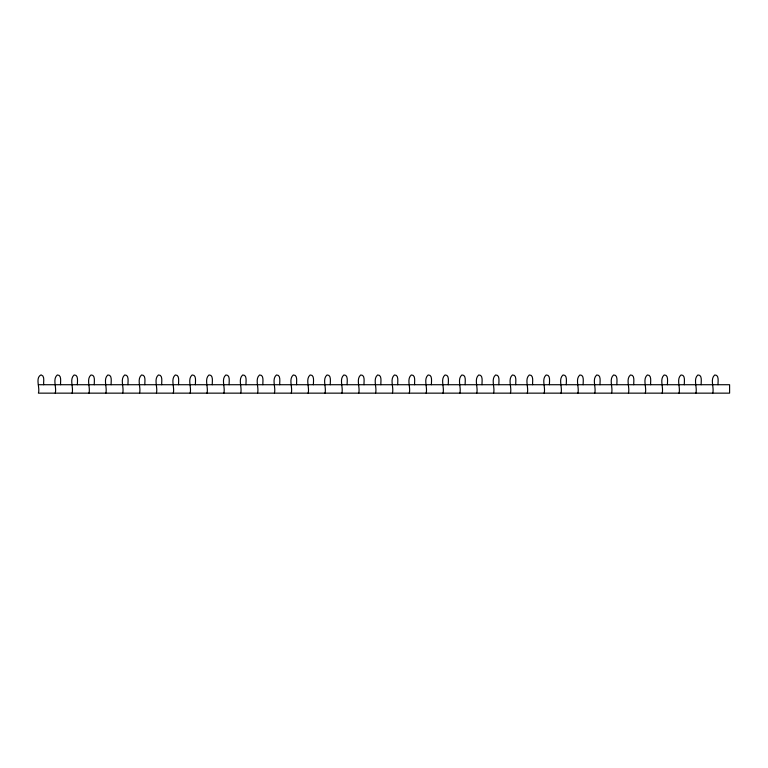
<?xml version="1.0" encoding="UTF-8"?>
<svg xmlns="http://www.w3.org/2000/svg" width="768" height="768" viewBox="0 0 768 768"><rect width="100%" height="100%" fill="white"/><g stroke="black" fill="none" stroke-linecap="round" stroke-linejoin="round"><path stroke-width="1.15" d="M38.4 384.72L729.6 384.72L729.6 393.149L38.4 393.149C40.291 387.974 34.858 377.875 41.059 374.851C45.206 375.888 43.238 381.859 43.68 384.72M718.022 384.72C717.802 382.138 719.501 374.698 714.768 374.957C709.776 379.152 714.384 387.667 712.742 393.149M701.165 384.72C700.944 382.138 702.643 374.698 697.91 374.957C692.918 379.152 697.526 387.667 695.885 393.149M684.307 384.72C684.086 382.138 685.786 374.698 681.053 374.957C676.061 379.152 680.669 387.667 679.027 393.149M667.45 384.72C667.229 382.138 668.928 374.698 664.195 374.957C659.203 379.152 663.802 387.667 662.17 393.149M650.592 384.72C650.371 382.138 652.07 374.698 647.338 374.957C642.346 379.152 646.944 387.667 645.312 393.149M633.734 384.72C633.514 382.138 635.213 374.698 630.48 374.957C625.488 379.152 630.086 387.667 628.445 393.149M616.877 384.72C616.656 382.138 618.346 374.698 613.622 374.957C608.63 379.152 613.229 387.667 611.587 393.149M600.01 384.72C599.798 382.138 601.488 374.698 596.765 374.957C591.763 379.152 596.371 387.667 594.73 393.149M583.152 384.72C582.931 382.138 584.63 374.698 579.907 374.957C574.906 379.152 579.514 387.667 577.872 393.149M566.294 384.72C566.074 382.138 567.773 374.698 563.04 374.957C558.048 379.152 562.656 387.667 561.014 393.149M549.437 384.72C549.216 382.138 550.915 374.698 546.182 374.957C541.19 379.152 545.798 387.667 544.157 393.149M532.579 384.72C532.358 382.138 534.058 374.698 529.325 374.957C524.333 379.152 528.941 387.667 527.299 393.149M515.722 384.72C515.501 382.138 517.2 374.698 512.467 374.957C507.475 379.152 512.083 387.667 510.442 393.149M498.864 384.72C498.643 382.138 500.342 374.698 495.61 374.957C490.618 379.152 495.216 387.667 493.584 393.149M482.006 384.72C481.786 382.138 483.485 374.698 478.752 374.957C473.76 379.152 478.358 387.667 476.726 393.149M465.149 384.72C464.928 382.138 466.627 374.698 461.894 374.957C456.902 379.152 461.501 387.667 459.859 393.149M448.291 384.72C448.07 382.138 449.77 374.698 445.037 374.957C440.045 379.152 444.643 387.667 443.002 393.149M431.424 384.72C431.213 382.138 432.902 374.698 428.179 374.957C423.178 379.152 427.786 387.667 426.144 393.149M414.566 384.72C414.346 382.138 416.045 374.698 411.322 374.957C406.32 379.152 410.928 387.667 409.286 393.149M397.709 384.72C397.488 382.138 399.187 374.698 394.454 374.957C389.462 379.152 394.07 387.667 392.429 393.149M380.851 384.72C380.63 382.138 382.33 374.698 377.597 374.957C372.605 379.152 377.213 387.667 375.571 393.149M363.994 384.72C363.773 382.138 365.472 374.698 360.739 374.957C355.747 379.152 360.355 387.667 358.714 393.149M347.136 384.72C346.915 382.138 348.614 374.698 343.882 374.957C338.89 379.152 343.498 387.667 341.856 393.149M330.278 384.72C330.058 382.138 331.757 374.698 327.024 374.957C322.032 379.152 326.63 387.667 324.998 393.149M313.421 384.72C313.2 382.138 314.899 374.698 310.166 374.957C305.174 379.152 309.773 387.667 308.141 393.149M296.563 384.72C296.342 382.138 298.042 374.698 293.309 374.957C288.317 379.152 292.915 387.667 291.274 393.149M279.706 384.72C279.485 382.138 281.184 374.698 276.451 374.957C271.459 379.152 276.058 387.667 274.416 393.149M262.848 384.72C262.627 382.138 264.317 374.698 259.594 374.957C254.602 379.152 259.2 387.667 257.558 393.149M245.981 384.72C245.77 382.138 247.459 374.698 242.736 374.957C237.734 379.152 242.342 387.667 240.701 393.149M229.123 384.72C228.902 382.138 230.602 374.698 225.869 374.957C220.877 379.152 225.485 387.667 223.843 393.149M212.266 384.72C212.045 382.138 213.744 374.698 209.011 374.957C204.019 379.152 208.627 387.667 206.986 393.149M195.408 384.72C195.187 382.138 196.886 374.698 192.154 374.957C187.162 379.152 191.77 387.667 190.128 393.149M178.55 384.72C178.33 382.138 180.029 374.698 175.296 374.957C170.304 379.152 174.912 387.667 173.27 393.149M161.693 384.72C161.472 382.138 163.171 374.698 158.438 374.957C153.446 379.152 158.045 387.667 156.413 393.149M144.835 384.72C144.614 382.138 146.314 374.698 141.581 374.957C136.589 379.152 141.187 387.667 139.555 393.149M127.978 384.72C127.757 382.138 129.456 374.698 124.723 374.957C119.731 379.152 124.33 387.667 122.688 393.149M111.12 384.72C110.899 382.138 112.598 374.698 107.866 374.957C102.874 379.152 107.472 387.667 105.83 393.149M94.262 384.72C94.042 382.138 95.731 374.698 91.008 374.957C86.016 379.152 90.614 387.667 88.973 393.149M77.395 384.72C77.184 382.138 78.874 374.698 74.15 374.957C69.149 379.152 73.757 387.667 72.115 393.149M60.538 384.72C60.317 382.138 62.016 374.698 57.293 374.957C52.291 379.152 56.899 387.667 55.258 393.149"/></g></svg>
